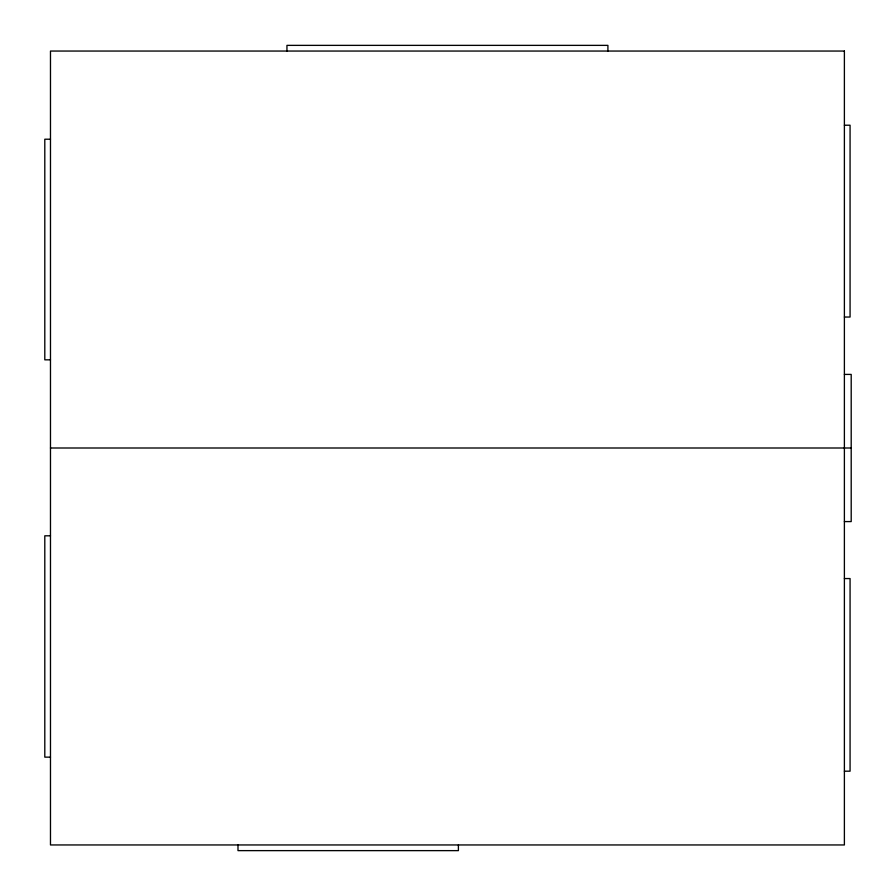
<?xml version="1.0" encoding="UTF-8"?>
<svg xmlns="http://www.w3.org/2000/svg" width="896" height="896" viewBox="0 0 896 896"><rect width="100%" height="100%" fill="white"/><g stroke="black" fill="none" stroke-linecap="round" stroke-linejoin="round"><path stroke-width="1.34" d="M844.39 125.216L850.069 125.216L850.069 317.038L844.39 317.038M50.478 139.216L44.8 139.216L44.8 359.834L50.478 359.834M844.39 374.416L851.2 374.416L851.2 521.584L844.39 521.584M50.478 448L851.2 448M50.478 535.808L44.8 535.808L44.8 757.142L50.478 757.142M844.39 578.558L850.069 578.558L850.069 771.187L844.39 771.187M607.914 51.05L607.914 45.371L286.944 45.371L286.944 51.05M458.394 844.95L458.394 850.629L237.989 850.629L237.989 844.95M844.39 51.05L50.478 51.05L50.478 844.95L844.39 844.95L844.39 51.05"/></g></svg>
